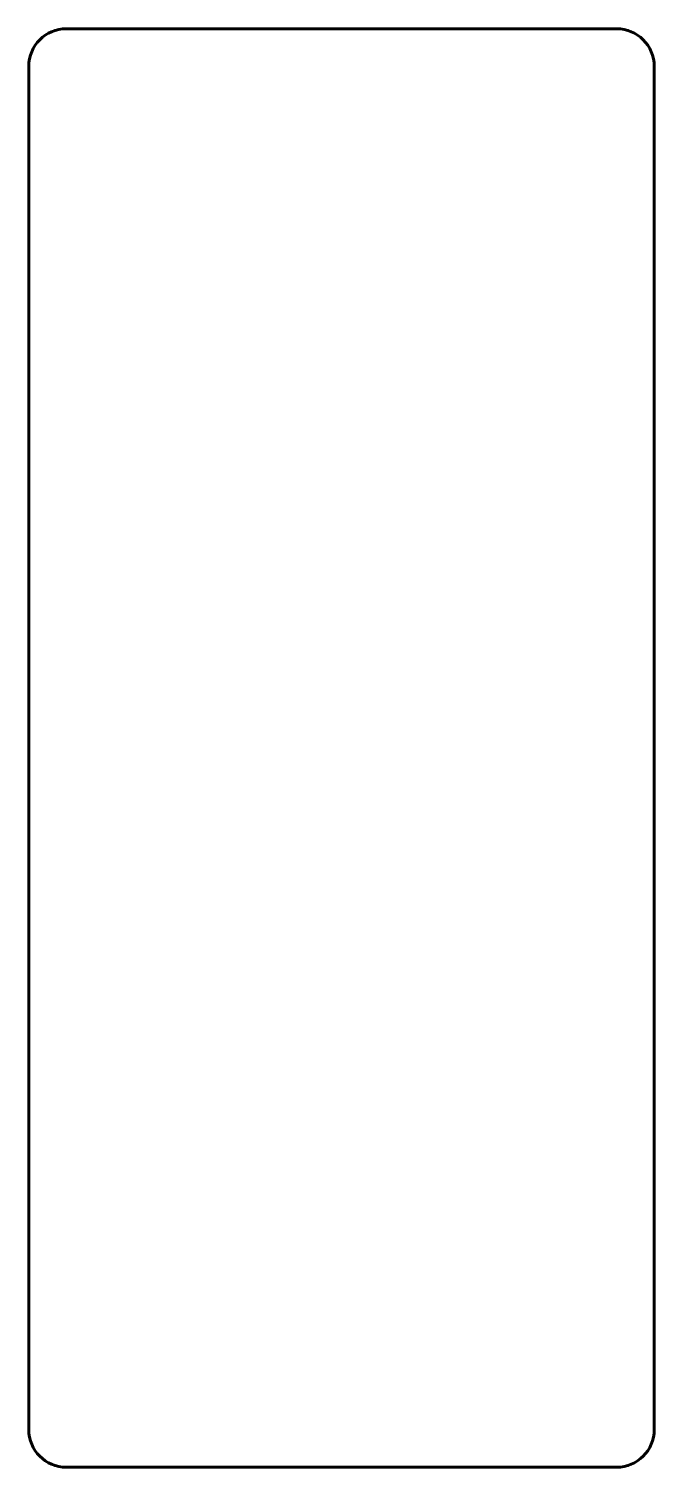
# Model space of a CAD drawing. Header units: millimetres. Extents: x 71 to 121, y 124 to 239.
import ezdxf

# ---------------------------------------------------------------- set-up
doc = ezdxf.new("R2010")
doc.units = ezdxf.units.MM
doc.linetypes.add('K5LT_BASIC', pattern=[0])

msp = doc.modelspace()

# ---------------------------------------------------------------- linework, layer by layer
at = {"color": 150, "linetype": 'K5LT_BASIC', "lineweight": 60, "true_color": 0x0080ff}
for p, q in [((74, 238.91), (118, 238.91)), ((71, 126.91), (71, 235.91)), ((121, 235.91), (121, 126.91)), ((118, 123.91), (74, 123.91))]:
    msp.add_line(p, q, dxfattribs=at)
for points in [[(118, 238.91), (74, 238.91)], [(71, 235.91), (71, 126.91)], [(121, 126.91), (121, 235.91)], [(74, 123.91), (118, 123.91)]]:
    msp.add_lwpolyline(points, dxfattribs=at)
for centre, start, end in [((74, 235.91), 90, 180), ((118, 235.91), 0, 90), ((74, 126.91), 180, 270), ((118, 126.91), 270, 0)]:
    msp.add_arc(centre, 3, start, end, dxfattribs=at)

doc.saveas('drawing.dxf')
